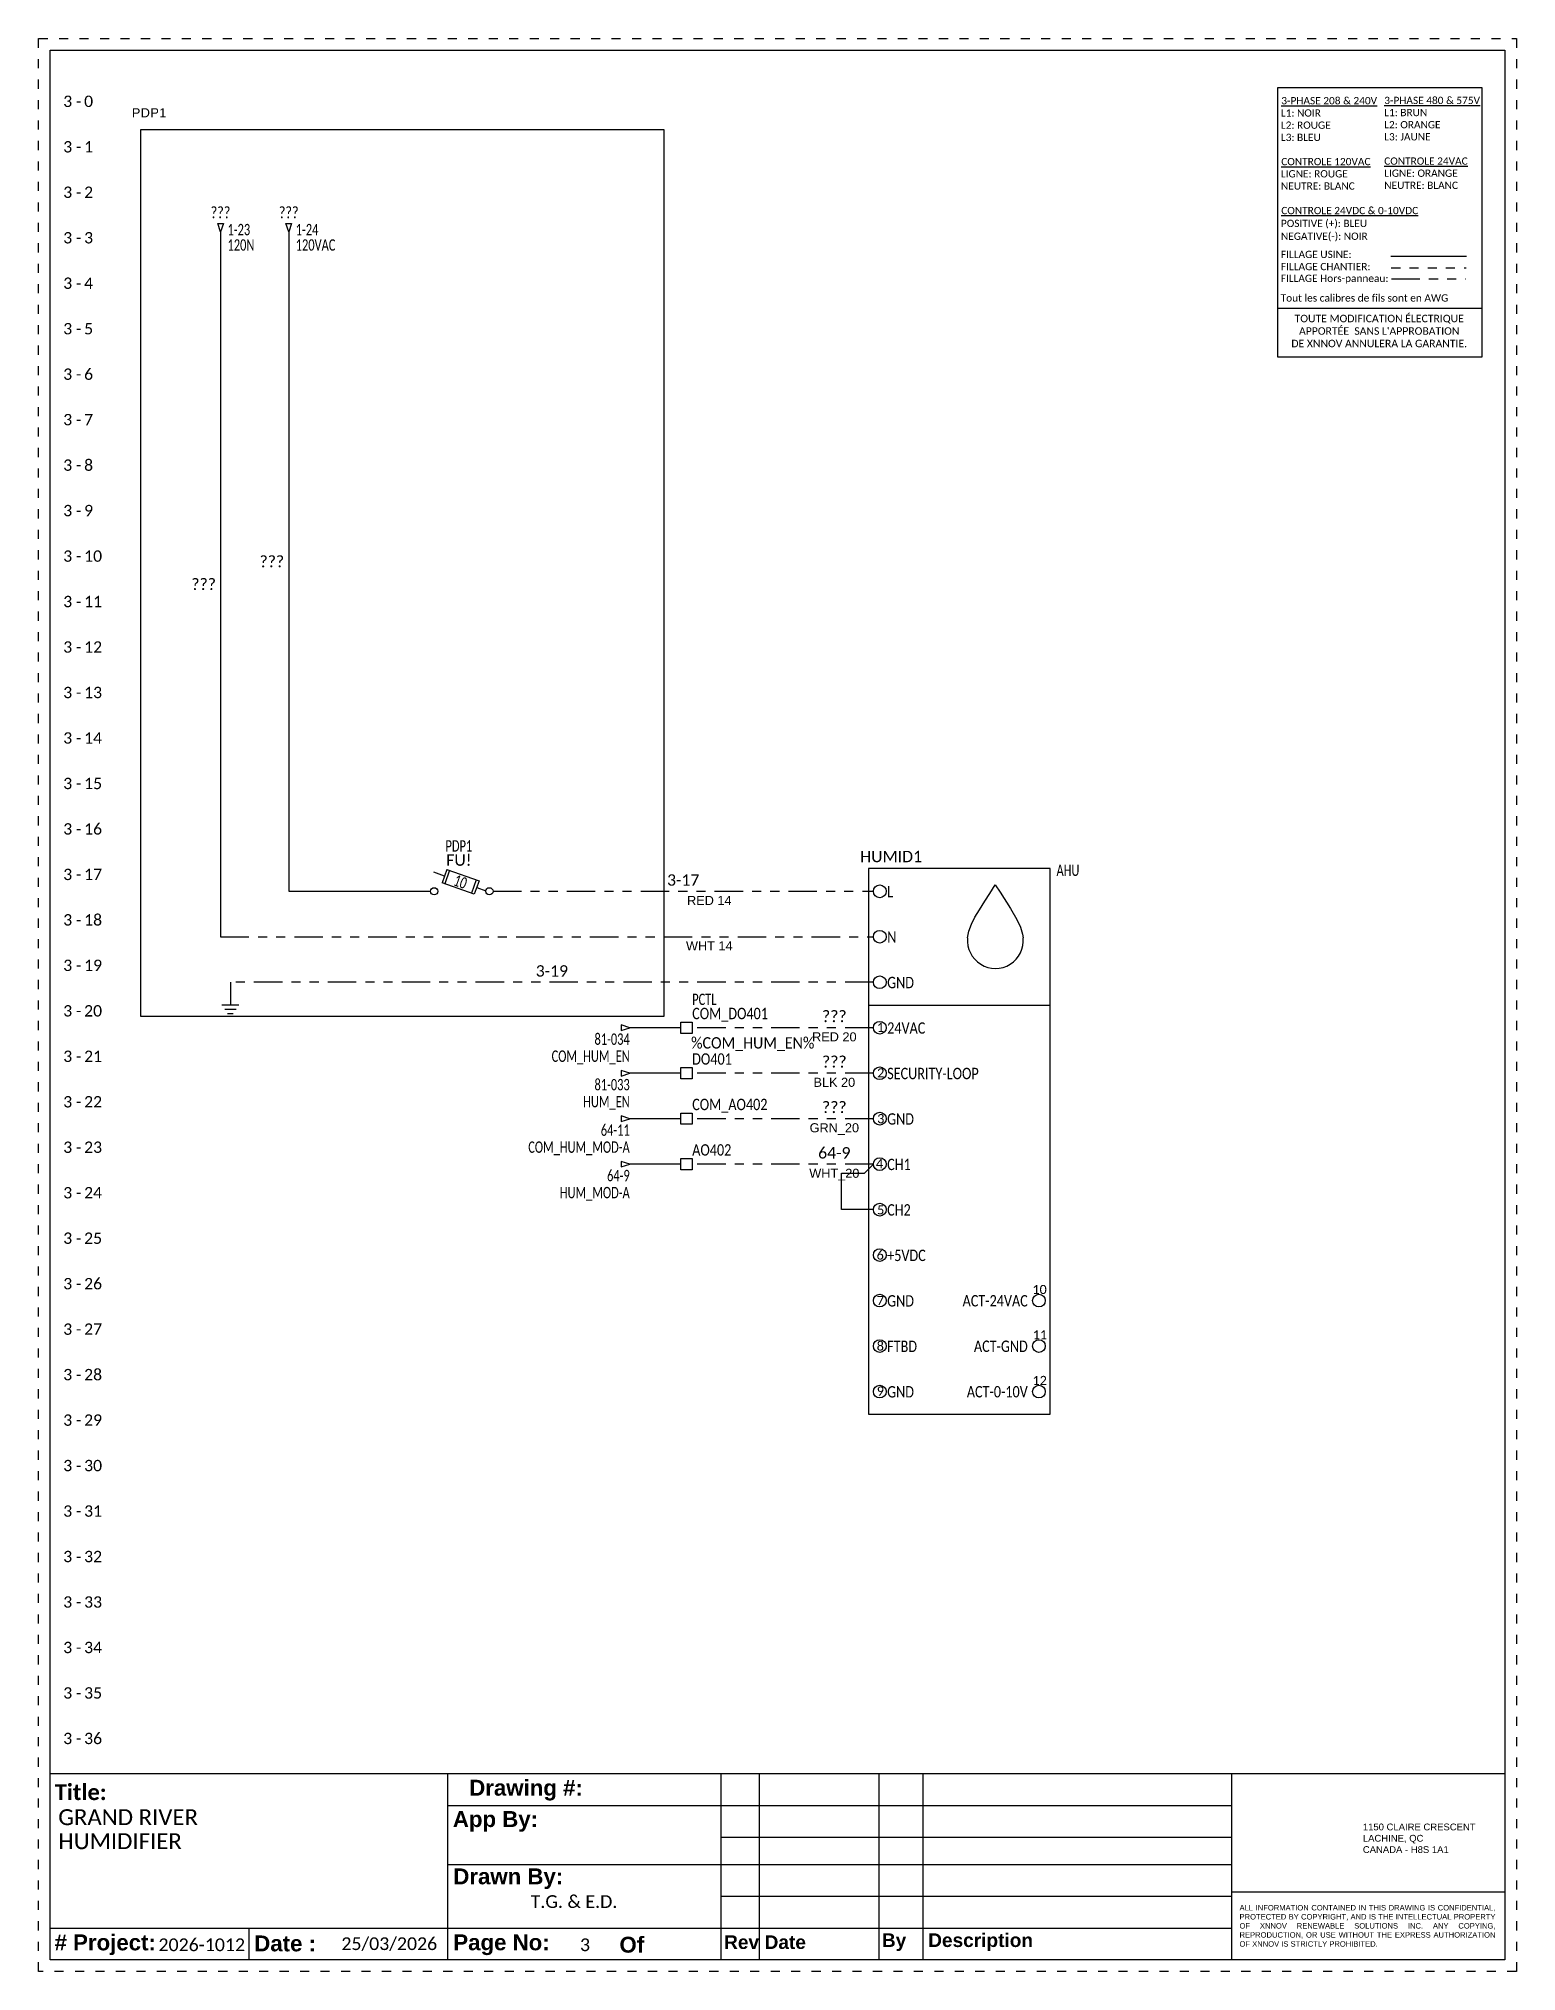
# Model space of a CAD drawing. Header units: inches. Extents: x -0.1 to 16.1, y -0.1 to 21.1.
import ezdxf
from ezdxf.enums import TextEntityAlignment as Align

# ---------------------------------------------------------------- set-up
doc = ezdxf.new("R2010")
doc.units = ezdxf.units.IN
doc.header["$MEASUREMENT"] = 0
for name, pattern in [('Caddy_Solid', [0]), ('DASHED2', [0.375, 0.25, -0.125]), ('DOT2', [0.125, 0, -0.125]), ('PHANTOM2', [1.25, 0.625, -0.125, 0.125, -0.125, 0.125, -0.125])]:
    doc.linetypes.add(name, pattern=pattern)
for name, color, linetype in [('BLK_18', 251, 'Continuous'), ('BLK_20', 250, 'Continuous'), ('BLU_18', 5, 'Continuous'), ('DESC', 7, 'Continuous'), ('GRN_14', 76, 'Continuous'), ('GRN_20', 3, 'Continuous'), ('JUMPER', 190, 'Continuous'), ('LOC', 8, 'Continuous'), ('MISC', 7, 'Continuous'), ('RED_14', 1, 'Continuous'), ('RED_18', 1, 'Continuous'), ('RED_20', 1, 'Continuous'), ('SYMS', 7, 'Continuous'), ('TAGFIXED', 7, 'Continuous'), ('TAGS', 150, 'Continuous'), ('TERMS', 123, 'Continuous'), ('WHT_14', 7, 'Continuous'), ('WHT_20', 7, 'Continuous'), ('WIRENO', 72, 'Continuous'), ('WIREREF_DEST', 52, 'Continuous'), ('XREF', 7, 'Continuous')]:
    doc.layers.add(name, color=color, linetype=linetype)
doc.layers.add('TITLEBLOCK_FRAME', color=7, linetype='DOT2', plot=False)
doc.styles.get("Standard").update_dxf_attribs({"font": 'arial.ttf'})
doc.styles.add('WD', font='calibri.ttf')

# ---------------------------------------------------------------- blocks, each defined once
blk = doc.blocks.new('*U9')
at = {"color": 7, "linetype": 'Caddy_Solid', "lineweight": 25}
blk.add_line((-1.255, 1.152), (-0.425, 1.152), dxfattribs=at)
at = {"color": 7, "linetype": 'DASHED2', "lineweight": 25, "ltscale": 0.25}
blk.add_line((-1.25, 1.021), (-0.426, 1.021), dxfattribs=at)
at = {"linetype": 'PHANTOM2', "ltscale": 0.5}
blk.add_line((-1.249, 0.9), (-0.434, 0.9), dxfattribs=at)
blk.add_line((-2.5, 0.579), (-0.25, 0.579))
blk.add_lwpolyline([(-0.25, 3), (-2.5, 3), (-2.5, 0.043), (-0.25, 0.043)], close=True)
at = {"style": 'WD'}
for s, p in [('%%U3-PHASE 208 & 240V', (-2.46, 2.82)), ('L1: NOIR', (-2.464, 2.685)), ('L2: ROUGE', (-2.464, 2.551)), ('L3: BLEU', (-2.464, 2.417)), ('%%UCONTROLE 120VAC', (-2.46, 2.15)), ('LIGNE: ROUGE', (-2.464, 2.016)), ('NEUTRE: BLANC', (-2.464, 1.882)), ('%%UCONTROLE 24VDC & 0-10VDC', (-2.46, 1.612)), ('POSITIVE (+): BLEU', (-2.464, 1.471)), ('NEGATIVE(-): NOIR', (-2.464, 1.33)), ('FILLAGE USINE:', (-2.464, 1.13)), ('FILLAGE CHANTIER:', (-2.464, 0.996)), ('FILLAGE Hors-panneau:', (-2.466, 0.867)), ('Tout les calibres de fils sont en AWG', (-2.467, 0.651))]:
    blk.add_text(s, height=0.08, dxfattribs=at).set_placement(p)
for s, heights, insert, char_height, attachment_point in [('{\\L3-PHASE 480 & 575V}\\PL1: BRUN\\PL2: ORANGE\\PL3: JAUNE\\P\\P{\\LCONTROLE 24VAC}\\PLIGNE: ORANGE\\PNEUTRE: BLANC', [-1.022], (-1.328, 2.903), 0.08, 1), ("TOUTE MODIFICATION ÉLECTRIQUE \\PAPPORTÉE  SANS L'APPROBATION \\PDE XNNOV ANNULERA LA GARANTIE.", [-0.409], (-1.383, 0.327), 0.08242, 5)]:
    blk.add_mtext_dynamic_manual_height_columns(s, width=4.81392, gutter_width=1.374, heights=heights, dxfattribs=dict(at, insert=insert, char_height=char_height, attachment_point=attachment_point))
blk = doc.blocks.new('WD_MLRH7')
at = {"style": 'WD'}
blk.add_attdef('WDCOPY_DASH', text='', height=0.125, dxfattribs=at).set_placement((-0.684, 0), align=Align.MIDDLE)
blk.add_attdef('SHEET', text='', height=0.125, dxfattribs=at).set_placement((-0.756, 0), align=Align.MIDDLE_RIGHT)
blk.add_attdef('RUNGFIRST', text='', height=0.125, dxfattribs=at).set_placement((-0.625, 0), align=Align.MIDDLE_LEFT)
at = {"style": 'WD', "flags": 1}
for tag, p in [('RUNGHORV', (-0.25, -0.127)), ('RUNGDIST', (-0.25, -0.2)), ('RUNGCNT', (-0.25, -0.237)), ('RUNGINC', (-0.25, -0.163)), ('WIRE-START', (-0.25, -0.356)), ('WIREMODE', (-0.25, -0.281)), ('WIRE-GSUF', (-0.25, -0.396)), ('PH3SPACE', (-0.25, -0.437)), ('WIREFMT', (-0.25, -0.321))]:
    blk.add_attdef(tag, text='', height=0.025, dxfattribs=at).set_placement(p, align=Align.RIGHT)
blk = doc.blocks.new('*U15')
blk.add_circle((0, 0), 0.07)
blk = doc.blocks.new('*U16')
at = {"color": 0, "linetype": 'ByBlock', "lineweight": -2, "transparency": 16777216}
for p in [(0, 1), (0, 0.5), (0, 0)]:
    blk.add_blockref('*U15', p, dxfattribs=at)
blk = doc.blocks.new('*U11')
blk.add_circle((0, 0), 0.07)
blk = doc.blocks.new('*U12')
at = {"color": 0, "linetype": 'ByBlock', "lineweight": -2, "transparency": 16777216}
for p in [(0, 4), (0, 3.5), (0, 3), (0, 2.5), (0, 2), (0, 1.5), (0, 1), (0, 0.5), (0, 0)]:
    blk.add_blockref('*U11', p, dxfattribs=at)
blk = doc.blocks.new('*U13')
blk.add_circle((0, 0), 0.07)
blk = doc.blocks.new('*U14')
at = {"color": 0, "linetype": 'ByBlock', "lineweight": -2, "transparency": 16777216}
for p in [(0, 1), (0, 0.5), (0, 0)]:
    blk.add_blockref('*U13', p, dxfattribs=at)
blk = doc.blocks.new('HDV1_HUMIDIFIER')
h = blk.add_hatch()
h.set_pattern_fill('ANGLE', color=150)
h.set_pattern_definition([(0, (-2.426, -1.1515), (0, 6.985), [5.08, -1.905]), (90, (-2.426, -1.1515), (-6.985, 4e-16), [5.08, -1.905])])
edge = h.paths.add_edge_path()
edge.add_line((1.091, 5.238), (1.104, 5.311))
edge.add_line((1.104, 5.311), (1.132, 5.387))
edge.add_line((1.132, 5.387), (1.171, 5.464))
edge.add_line((1.171, 5.464), (1.22, 5.548))
edge.add_line((1.22, 5.548), (1.279, 5.642))
edge.add_line((1.279, 5.642), (1.334, 5.727))
edge.add_line((1.334, 5.727), (1.395, 5.82))
edge.add_line((1.395, 5.82), (1.449, 5.739))
edge.add_line((1.449, 5.739), (1.563, 5.56))
edge.add_line((1.563, 5.56), (1.633, 5.439))
edge.add_line((1.633, 5.439), (1.672, 5.356))
edge.add_line((1.672, 5.356), (1.694, 5.279))
edge.add_line((1.694, 5.279), (1.701, 5.239))
edge.add_arc((1.396, 5.209), 0.307, -185.3788, 5.6333, ccw=False)
blk.add_line((0, 4.5), (2, 4.5))
blk.add_lwpolyline([(0, 0), (2, 0), (2, 6), (0, 6)], close=True)
at = {"color": 150}
blk.add_lwpolyline([(1.091, 5.238), (1.104, 5.311), (1.132, 5.387), (1.171, 5.464), (1.22, 5.548), (1.279, 5.642), (1.334, 5.727), (1.395, 5.82), (1.449, 5.739), (1.563, 5.56), (1.633, 5.439), (1.672, 5.356), (1.694, 5.279), (1.701, 5.239)], dxfattribs=at)
blk.add_arc((1.396, 5.209), 0.307, 174.6212, 5.6333, dxfattribs=at)
for name, p in [('*U16', (0.125, 4.75)), ('*U12', (0.125, 0.25)), ('*U14', (1.875, 0.25))]:
    blk.add_blockref(name, p)
at = {"char_height": 0.1, "attachment_point": 1, "style": 'WD'}
for s, heights, insert in [('1', [-0.1], (0.093, 4.304)), ('2', [-0.101], (0.096, 3.804)), ('3', [-0.102], (0.096, 3.3)), ('4', [-0.1], (0.082, 2.805)), ('5', [-0.101], (0.095, 2.298)), ('6', [-0.102], (0.09, 1.801)), ('7', [-0.1], (0.092, 1.301)), ('10', [-0.102], (1.803, 1.422)), ('11', [-0.1], (1.807, 0.924)), ('8', [-0.102], (0.091, 0.801)), ('9', [-0.102], (0.092, 0.305)), ('12', [-0.101], (1.804, 0.422))]:
    blk.add_mtext_dynamic_manual_height_columns(s, width=0.2, gutter_width=12.5, heights=heights, dxfattribs=dict(at, insert=insert))
at = {"style": 'WD', "width": 0.7}
for tag, height, p in [('DESC1', 0.125, (1.101, 6.345)), ('DESC2', 0.125, (1.101, 6.189)), ('DESC3', 0.125, (1.101, 6.041)), ('LOC', 0.125, (2.194, 5.919)), ('XREF', 0.125, (2.194, 5.756)), ('INST', 0.01, (2.081, 5.62))]:
    blk.add_attdef(tag, text='', height=height, dxfattribs=at).set_placement(p, align=Align.CENTER)
at = {"style": 'WD'}
blk.add_attdef('TAG1', text='', height=0.125, dxfattribs=at).set_placement((0.183, 6.011), align=Align.CENTER)
for tag, p, height, flags in [('X4TERM01', (0.055, 5.75), 0.005, 1), ('FAMILY', (2.064, 5.57), 0.01, 9), ('X4TERM02', (0.055, 5.25), 0.005, 1), ('X4TERM03', (0.055, 4.75), 0.005, 1), ('X4TERM04', (0.055, 4.25), 0.005, 1), ('X4TERM05', (0.055, 3.75), 0.005, 1), ('X4TERM06', (0.055, 3.25), 0.005, 1), ('X4TERM07', (0.055, 2.75), 0.005, 1), ('X4TERM08', (0.055, 2.25), 0.005, 1), ('X4TERM09', (0.055, 1.75), 0.005, 1), ('X4TERM10', (0.055, 1.25), 0.005, 1), ('X1TERM13', (1.911, 1.25), 0.005, 1), ('X4TERM11', (0.055, 0.75), 0.005, 1), ('X1TERM14', (1.911, 0.75), 0.005, 1), ('X4TERM12', (0.055, 0.25), 0.005, 1), ('X1TERM15', (1.911, 0.25), 0.005, 1)]:
    blk.add_attdef(tag, p, '', height=height, dxfattribs=dict(at, flags=flags))
at = {"style": 'WD', "width": 0.8}
for tag, p in [('L', (0.206, 5.747)), ('N', (0.206, 5.247)), ('GND', (0.206, 4.747)), ('24VAC', (0.206, 4.247)), ('SECURITY-LOOP', (0.206, 3.747)), ('GND', (0.206, 3.247)), ('CH1', (0.206, 2.747)), ('CH2', (0.206, 2.247)), ('+5VDC', (0.206, 1.747)), ('GND', (0.206, 1.247)), ('FTBD', (0.206, 0.747)), ('GND', (0.206, 0.247))]:
    blk.add_attdef(tag, text='', height=0.125, dxfattribs=at).set_placement(p, align=Align.MIDDLE_LEFT)
at = {"style": 'WD', "flags": 9}
for tag, p in [('ASSYCODE', (0.413, 5.895)), ('MFG', (0.411, 5.912)), ('CAT', (0.413, 5.931))]:
    blk.add_attdef(tag, text='', height=0.01, dxfattribs=at).set_placement(p, align=Align.CENTER)
at = {"style": 'WD', "width": 0.8}
for tag, p in [('ACT-24VAC', (1.752, 1.248)), ('ACT-GND', (1.752, 0.748)), ('ACT-0-10V', (1.752, 0.248))]:
    blk.add_attdef(tag, text='', height=0.125, dxfattribs=at).set_placement(p, align=Align.MIDDLE_RIGHT)
blk = doc.blocks.new('HDS11FL')
for p, q in [((-0.163, 0.241), (-0.216, 0.094)), ((-0.134, 0.231), (-0.187, 0.084)), ((-0.163, 0.241), (0.19, 0.116)), ((-0.19, 0.168), (-0.307, 0.21)), ((0.137, -0.032), (-0.216, 0.094)), ((0.16, 0.126), (0.108, -0.021)), ((0.19, 0.116), (0.137, -0.032)), ((0.164, 0.042), (0.264, 0.006))]:
    blk.add_line(p, q)
at = {"linetype": 'Continuous'}
for centre in [(-0.304, 0), (0.304, 0)]:
    blk.add_circle(centre, 0.04, dxfattribs=at)
at = {"style": 'WD', "width": 0.7}
for tag, p in [('INST', (-0.031, 0.607)), ('LOC', (-0.031, 0.438))]:
    blk.add_attdef(tag, text='', height=0.125, dxfattribs=at).set_placement(p, align=Align.CENTER)
blk.add_attdef('RATING1', text='', height=0.125, rotation=340.3798, dxfattribs=at).set_placement((-0.013, 0.105), align=Align.MIDDLE_CENTER)
at = {"style": 'WD'}
blk.add_attdef('TAG1', text='', height=0.125, dxfattribs=at).set_placement((-0.031, 0.281), align=Align.CENTER)
for tag, p in [('X2LINK', (0, 0.406)), ('X8LINK', (0, -0.109))]:
    blk.add_attdef(tag, p, '', height=0.01, dxfattribs=at)
at = {"linetype": 'Continuous', "style": 'WD', "flags": 9}
for tag, p in [('ASSYCODE', (0.126, 0.206)), ('MFG', (0.126, 0.228)), ('CAT', (0.126, 0.247))]:
    blk.add_attdef(tag, text='', height=0.01, dxfattribs=at).set_placement(p, align=Align.CENTER)
at = {"style": 'WD'}
for tag, p, height, flags in [('FAMILY', (0.098, 0.264), 0.01, 9), ('X4TERM01', (-0.344, 0), 0.0125, 1), ('CONTACT', (0.098, 0.187), 0.01, 9), ('X1TERM02', (0.344, 0), 0.0125, 1)]:
    blk.add_attdef(tag, p, '', height=height, dxfattribs=dict(at, flags=flags))
at = {"linetype": 'Continuous', "style": 'WD', "flags": 8}
blk.add_attdef('TERM01', text='', height=0.125, dxfattribs=at).set_placement((-0.406, -0.031), align=Align.TOP_RIGHT)
blk.add_attdef('TERM02', text='', height=0.125, dxfattribs=at).set_placement((0.406, -0.031), align=Align.TOP_LEFT)
blk = doc.blocks.new('VGND2')
for p, q in [((0.09375, 0), (-0.09375, 0)), ((-0.0625, -0.046875), (0.0625, -0.046875)), ((-0.03125, -0.09375), (0.03125, -0.09375))]:
    blk.add_line(p, q)
at = {"style": 'WD', "flags": 1}
blk.add_attdef('X2TERM01', (0, 0), '', height=0.01, dxfattribs=at)
blk = doc.blocks.new('HA1D2')
blk.add_lwpolyline([(0, 0.094), (0.031, 0.094), (0, 0), (-0.031, 0.094), (0, 0.094)])
at = {"style": 'WD', "width": 0.8, "flags": 8}
blk.add_attdef('WIRENO', text='', height=0.125, dxfattribs=at).set_placement((0, 0.15), align=Align.CENTER)
at = {"style": 'WD', "flags": 1}
for tag, p in [('X8TERM01', (0, 0)), ('SIGCODE', (0.026, 0.066))]:
    blk.add_attdef(tag, p, '', height=0.01, dxfattribs=at)
at = {"style": 'WD', "width": 0.7}
for tag, p in [('XREF', (0.077, -0.037)), ('DESC1', (0.077, -0.206))]:
    blk.add_attdef(tag, p, '', height=0.125, dxfattribs=at)
blk = doc.blocks.new('WD_WNV')
at = {"linetype": 'Continuous', "style": 'WD'}
blk.add_attdef('WIRENO', text='', height=0.125, dxfattribs=at).set_placement((-0.05, 0), align=Align.MIDDLE_RIGHT)
at = {"style": 'WD', "flags": 1}
for tag, p in [('W01USER', (-0.062, 0.094)), ('W02USER', (-0.062, 0.086)), ('W03USER', (-0.062, 0.078)), ('W04USER', (-0.062, 0.07)), ('W05USER', (-0.062, 0.062)), ('W06USER', (-0.062, 0.055)), ('W07USER', (-0.062, 0.047)), ('W08USER', (-0.062, 0.039)), ('W09USER', (-0.062, 0.031)), ('W10USER', (-0.062, 0.023))]:
    blk.add_attdef(tag, text='', height=0.005, dxfattribs=at).set_placement(p, align=Align.CENTER)
blk = doc.blocks.new('HA1D3')
blk.add_lwpolyline([(-0.094, 0), (-0.094, -0.031), (0, 0), (-0.094, 0.031), (-0.094, 0)])
at = {"style": 'WD', "width": 0.8, "flags": 8}
blk.add_attdef('WIRENO', text='', height=0.125, dxfattribs=at).set_placement((0, 0.094), align=Align.RIGHT)
at = {"style": 'WD', "flags": 1}
blk.add_attdef('SIGCODE', text='', height=0.01, dxfattribs=at).set_placement((-0.02, 0.047), align=Align.RIGHT)
blk.add_attdef('X1TERM01', (0, 0), '', height=0.01, dxfattribs=at)
at = {"style": 'WD', "width": 0.7}
for tag, p in [('XREF', (0, -0.188)), ('DESC1', (0, -0.375))]:
    blk.add_attdef(tag, text='', height=0.125, dxfattribs=at).set_placement(p, align=Align.RIGHT)
blk = doc.blocks.new('WD_WNH')
at = {"linetype": 'Continuous', "style": 'WD'}
blk.add_attdef('WIRENO', text='', height=0.125, dxfattribs=at).set_placement((0, 0.062), align=Align.CENTER)
at = {"style": 'WD', "flags": 1}
for tag, p in [('W01USER', (0, 0.078)), ('W02USER', (0, 0.07)), ('W03USER', (0, 0.062)), ('W04USER', (0, 0.055)), ('W05USER', (0, 0.047)), ('W06USER', (0, 0.039)), ('W07USER', (0, 0.031)), ('W08USER', (0, 0.023)), ('W09USER', (0, 0.016)), ('W10USER', (0, 0.008))]:
    blk.add_attdef(tag, text='', height=0.005, dxfattribs=at).set_placement(p, align=Align.CENTER)
blk = doc.blocks.new('HT0001')
for p, q in [((-0.062, 0.062), (0.062, 0.062)), ((-0.062, -0.062), (-0.062, 0.062)), ((0.062, 0.062), (0.062, -0.062)), ((0.062, -0.062), (-0.062, -0.062))]:
    blk.add_line(p, q)
at = {"style": 'WD'}
for tag, p, width in [('INST', (0.062, 0.42), 0.7), ('LOC', (0.062, 0.25), 0.7), ('DESC1', (0.05, -0.385), 0.8)]:
    blk.add_attdef(tag, p, '', height=0.125, dxfattribs=dict(at, width=width))
at = {"linetype": 'Continuous', "style": 'WD'}
for tag, p, height, width, flags in [('TERM01', (0.062, 0.094), 0.125, 0.8, 8), ('TAGSTRIP', (0.05, -0.229), 0.125, 0.9, 8), ('DESC2', (0.05, -0.541), 0.125, 0.8, 8), ('CAT', (0.213, -0.406), 0.109, 0.8, 1), ('DESC3', (0.05, -0.698), 0.125, 0.8, 8)]:
    blk.add_attdef(tag, p, '', height=height, dxfattribs=dict(at, width=width, flags=flags))
at = {"style": 'WD', "flags": 1}
for tag, p, height in [('X4TERM01', (-0.062, 0), 0.0125), ('X4TERMDESC01', (-0.055, -0.023), 0.025), ('X2TERMDESC01', (-0.006, 0.029), 0.025), ('X2TERM01', (0, 0.062), 0.0125), ('STRIPSEQ', (0, 0), 0.00125), ('X2PIN01', (0.033, 0.084), 0.0125), ('X1TERMDESC01', (0.039, 0.007), 0.025), ('X1TERM01', (0.062, 0), 0.0125), ('X1PIN01', (0.087, 0.016), 0.0125), ('X4PIN01', (-0.114, -0.038), 0.0125), ('LINKTERM', (0, -0.002), 0.00125), ('X8TERMDESC01', (0, -0.054), 0.025), ('X8TERM01', (0, -0.062), 0.0125), ('X8PIN01', (0.026, -0.096), 0.0125)]:
    blk.add_attdef(tag, p, '', height=height, dxfattribs=at)
at = {"linetype": 'Continuous', "style": 'WD', "width": 0.8, "flags": 1}
blk.add_attdef('MFG', text='', height=0.109, dxfattribs=at).set_placement((0.088, -0.406), align=Align.RIGHT)
at = {"style": 'WD', "width": 0.7, "flags": 1}
blk.add_attdef('ASSYCODE', (0.062, -0.281), '', height=0.01, dxfattribs=at)
blk = doc.blocks.new('*U20')
at = {"color": 5}
for p, q in [((0, 21), (16, 21)), ((0, 0), (0, 21)), ((16, 21), (16, 0)), ((0, 2.05), (16, 2.05)), ((4.372, 2.05), (4.372, 0)), ((7.376, 2.05), (7.376, 0)), ((7.8, 2.05), (7.8, 0)), ((9.113, 2.05), (9.113, 0)), ((9.599, 2.05), (9.599, 0)), ((9.599, 2.05), (9.599, 0)), ((12.992, 2.05), (12.992, 0)), ((4.372, 1.7), (12.992, 1.7)), ((7.376, 1.35), (12.992, 1.35)), ((4.372, 1.05), (12.992, 1.05)), ((7.376, 0.7), (12.992, 0.7)), ((12.992, 0.75), (16, 0.75)), ((0, 0.35), (12.992, 0.35)), ((2.186, 0.35), (2.186, 0)), ((16, 0), (0, 0))]:
    blk.add_line(p, q, dxfattribs=at)
at = {"layer": 'TITLEBLOCK_FRAME'}
blk.add_lwpolyline([(-0.125, 21.125), (16.125, 21.125), (16.125, -0.125), (-0.125, -0.125)], close=True, dxfattribs=at)
blk.add_lwpolyline([(-0.125, 21.125), (16.125, 21.125), (16.125, -0.125), (-0.125, -0.125)], close=True, dxfattribs=at)
at = {"color": 7, "char_height": 0.175, "style": 'WD'}
for s, width, gutter_width, heights, insert, attachment_point in [('{\\fCalibri|b1|i0|c0|p34;Title:}', 4.49877, 1.75, [-0.19], (0.052, 1.933), 1), ('\\pxi-3,l4,t4;{\\fArial|b1|i0|c0|p34;Drawing #:}', 2.99404, 4.083, [-0.229], (4.435, 1.867), 4), ('{\\fArial|b1|i0|c0|p34;App By:}', 4.49661, 1.749, [-0.226], (4.43, 1.523), 4), ('{\\fArial|b1|i0|c0|p34;Drawn By:}', 2.16756, 1.749, [0.131], (4.435, 0.893), 4), ('{\\fArial|b1|i0|c0|p34;# Project:}', 1.25184, 1.749, [-0.229], (0.05, 0.167), 4), ('{\\fArial|b1|i0|c0|p34;Date :}', 2.18747, 1.749, [-0.178], (2.246, 0.181), 4), ('{\\fArial|b1|i0|c0|p34;Page No:}', 4.49661, 1.749, [-0.226], (4.435, 0.167), 4), ('{\\fArial|b1|i0|c0|p34;Of}', 4.49661, 1.749, [-0.181], (6.262, 0.167), 4)]:
    blk.add_mtext_dynamic_manual_height_columns(s, width=width, gutter_width=gutter_width, heights=heights, dxfattribs=dict(at, insert=insert, attachment_point=attachment_point))
for s, width, gutter_width, heights, insert, char_height, attachment_point in [('1150 CLAIRE CRESCENT\\PLACHINE, QC \\PCANADA - H8S 1A1', 1.56147, 0.995, [-0.329], (14.437, 1.5), 0.07464, 1), ('\\pxqj;ALL INFORMATION CONTAINED IN THIS DRAWING IS CONFIDENTIAL, PROTECTED BY COPYRIGHT, AND IS THE INTELLECTUAL PROPERTY OF XNNOV RENEWABLE SOLUTIONS INC. ANY COPYING, REPRODUCTION, OR USE WITHOUT THE EXPRESS AUTHORIZATION OF XNNOV IS STRICTLY PROHIBITED.', 2.80577, 0.597, [-0.464], (13.081, 0.375), 0.059714, 4)]:
    blk.add_mtext_dynamic_manual_height_columns(s, width=width, gutter_width=gutter_width, heights=heights, dxfattribs=dict(insert=insert, char_height=char_height, attachment_point=attachment_point))
at = {"color": 7, "char_height": 0.15, "attachment_point": 4}
for s, width, heights, insert in [('{\\fArial|b1|i0|c0|p34;Rev}', 0.34979, [-0.152], (7.413, 0.195)), ('{\\fArial|b1|i0|c0|p34; Date}', 0.58778, [-0.152], (7.8, 0.195)), ('{\\fArial|b1|i0|c0|p34;By}', 0.36928, [-0.194], (9.148, 0.195)), ('{\\fArial|b1|i0|c0|p34; Description}', 1.60793, [-0.191], (9.599, 0.195))]:
    blk.add_mtext_dynamic_manual_height_columns(s, width=width, gutter_width=1.749, heights=heights, dxfattribs=dict(at, insert=insert))
at = {"color": 7, "style": 'WD', "flags": 4}
for tag, p in [('N5', (7.597, 1.925)), ('N4', (7.597, 1.575)), ('N3', (7.597, 1.225)), ('N2', (7.597, 0.925)), ('N1', (7.597, 0.575)), ('PAGENO', (5.883, 0.167)), ('SHEETMAX', (6.824, 0.157))]:
    blk.add_attdef(tag, text='', height=0.14, dxfattribs=at).set_placement(p, align=Align.MIDDLE_CENTER)
for tag, height, p in [('DATE5', 0.14, (7.854, 1.925)), ('PAR5', 0.14, (9.104, 1.925)), ('DESCRIPTION5', 0.14, (9.661, 1.925)), ('TITLE1', 0.175, (0.091, 1.57)), ('DATE4', 0.14, (7.854, 1.575)), ('PAR4', 0.14, (9.104, 1.575)), ('DESCRIPTION4', 0.14, (9.661, 1.575)), ('TITLE2', 0.175, (0.091, 1.306)), ('AP.PAR', 0.14, (5.526, 1.365)), ('DATE3', 0.14, (7.854, 1.225)), ('PAR3', 0.14, (9.104, 1.225)), ('DESCRIPTION3', 0.14, (9.661, 1.225)), ('TITLE3', 0.175, (0.091, 1.041)), ('DATE2', 0.14, (7.854, 0.925)), ('PAR2', 0.14, (9.104, 0.925)), ('DESCRIPTION2', 0.14, (9.661, 0.925)), ('DESS.PAR', 0.14, (5.286, 0.642)), ('DATE1', 0.14, (7.854, 0.575)), ('PAR1', 0.14, (9.109, 0.575)), ('DESCRIPTION1', 0.14, (9.645, 0.575)), ('PRJCT', 0.14, (1.193, 0.167)), ('DATE', 0.14, (3.204, 0.179))]:
    blk.add_attdef(tag, text='', height=height, dxfattribs=at).set_placement(p, align=Align.MIDDLE_LEFT)

msp = doc.modelspace()

# ---------------------------------------------------------------- linework, layer by layer
at = {"ltscale": 0.5}
msp.add_lwpolyline([(1, 20.125), (6.75, 20.125), (6.75, 10.375), (1, 10.375)], close=True, dxfattribs=at)
at = {"layer": 'BLK_18', "ltscale": 0.5}
msp.add_line((6.938, 9.25), (6.375, 9.25), dxfattribs=at)
at = {"layer": 'BLK_20', "linetype": 'PHANTOM2', "ltscale": 0.5}
msp.add_line((9.055, 9.75), (7.062, 9.75), dxfattribs=at)
at = {"layer": 'BLU_18', "ltscale": 0.5}
msp.add_line((6.938, 10.25), (6.375, 10.25), dxfattribs=at)
at = {"layer": 'GRN_14', "linetype": 'PHANTOM2', "ltscale": 0.5}
msp.add_line((9.055, 10.75), (1.984, 10.75), dxfattribs=at)
at = {"layer": 'GRN_14', "ltscale": 0.5}
msp.add_line((1.984, 10.75), (1.984, 10.5), dxfattribs=at)
at = {"layer": 'GRN_20', "linetype": 'PHANTOM2', "ltscale": 0.5}
msp.add_line((9.055, 9.25), (7.062, 9.25), dxfattribs=at)
at = {"layer": 'JUMPER', "ltscale": 0.5}
for p, q in [((9.055, 8.75), (8.955, 8.65)), ((8.705, 8.25), (8.705, 8.65)), ((8.705, 8.65), (8.955, 8.65)), ((9.055, 8.25), (8.705, 8.25))]:
    msp.add_line(p, q, dxfattribs=at)
at = {"layer": 'RED_14', "ltscale": 0.5}
for p, q in [((2.625, 19), (2.625, 11.75)), ((2.625, 11.75), (4.184, 11.75))]:
    msp.add_line(p, q, dxfattribs=at)
at = {"layer": 'RED_14', "linetype": 'PHANTOM2', "ltscale": 0.5}
msp.add_line((4.871, 11.75), (9.055, 11.75), dxfattribs=at)
at = {"layer": 'RED_18', "ltscale": 0.5}
for p, q in [((6.938, 9.75), (6.375, 9.75)), ((6.938, 8.75), (6.375, 8.75))]:
    msp.add_line(p, q, dxfattribs=at)
at = {"layer": 'RED_20', "linetype": 'PHANTOM2', "ltscale": 0.5}
msp.add_line((9.055, 10.25), (7.062, 10.25), dxfattribs=at)
at = {"layer": 'WHT_14', "ltscale": 0.5}
msp.add_line((1.875, 19), (1.875, 11.25), dxfattribs=at)
at = {"layer": 'WHT_14', "linetype": 'PHANTOM2', "ltscale": 0.5}
msp.add_line((1.875, 11.25), (9.055, 11.25), dxfattribs=at)
at = {"layer": 'WHT_20', "linetype": 'PHANTOM2', "ltscale": 0.5}
msp.add_line((9.055, 8.75), (7.062, 8.75), dxfattribs=at)

# ---------------------------------------------------------------- block references
at = {"ltscale": 0.5}
ref = msp.add_blockref('*U20', (0, 0), dxfattribs=at)
ref.add_attrib('PRJCT', '2026-1012', dxfattribs={"color": 7, "height": 0.14, "style": 'WD'}).set_placement((1.193, 0.167), align=Align.MIDDLE_LEFT)
ref.add_attrib('PAGENO', '3', dxfattribs={"color": 7, "height": 0.14, "style": 'WD'}).set_placement((5.883, 0.167), align=Align.MIDDLE_CENTER)
ref.add_attrib('DATE', '25/03/2026', dxfattribs={"color": 7, "height": 0.14, "style": 'WD'}).set_placement((3.204, 0.179), align=Align.MIDDLE_LEFT)
ref.add_attrib('DESS.PAR', 'T.G. & E.D.', dxfattribs={"color": 7, "height": 0.14, "style": 'WD'}).set_placement((5.286, 0.642), align=Align.MIDDLE_LEFT)
ref.add_attrib('TITLE1', 'GRAND RIVER', dxfattribs={"color": 7, "height": 0.175, "style": 'WD'}).set_placement((0.091, 1.57), align=Align.MIDDLE_LEFT)
ref.add_attrib('TITLE2', 'HUMIDIFIER', dxfattribs={"color": 7, "height": 0.175, "style": 'WD'}).set_placement((0.091, 1.306), align=Align.MIDDLE_LEFT)
msp.add_blockref('*U9', (16, 17.583))
at = {"layer": 'SYMS', "ltscale": 0.5}
msp.add_blockref('WD_MLRH7', (1, 20.436), dxfattribs=at).add_auto_attribs({'RUNGFIRST': '0', 'SHEET': '3', 'WDCOPY_DASH': '-'})
ref = msp.add_blockref('HA1D2', (1.875, 19), dxfattribs=at)
ref.add_attrib('DESC1', '120N', (1.952, 18.794), dxfattribs={"layer": 'DESC', "height": 0.125, "style": 'WD', "width": 0.7})
ref.add_attrib('WIRENO', '???', dxfattribs={"layer": 'WIREREF_DEST', "height": 0.125, "style": 'WD', "width": 0.8, "flags": 8}).set_placement((1.875, 19.15), align=Align.CENTER)
ref.add_attrib('XREF', '1-23', (1.952, 18.963), dxfattribs={"layer": 'XREF', "height": 0.125, "style": 'WD', "width": 0.7})
ref = msp.add_blockref('HA1D2', (2.625, 19), dxfattribs=at)
ref.add_attrib('DESC1', '120VAC', (2.702, 18.794), dxfattribs={"layer": 'DESC', "height": 0.125, "style": 'WD', "width": 0.7})
ref.add_attrib('WIRENO', '???', dxfattribs={"layer": 'WIREREF_DEST', "height": 0.125, "style": 'WD', "width": 0.8, "flags": 8}).set_placement((2.625, 19.15), align=Align.CENTER)
ref.add_attrib('XREF', '1-24', (2.702, 18.963), dxfattribs={"layer": 'XREF', "height": 0.125, "style": 'WD', "width": 0.7})
ref = msp.add_blockref('HDS11FL', (4.528, 11.75), dxfattribs=at)
ref.add_attrib('RATING1', '10', dxfattribs={"layer": 'MISC', "height": 0.125, "rotation": 340.3798, "style": 'WD', "width": 0.7}).set_placement((4.514, 11.855), align=Align.MIDDLE_CENTER)
ref.add_attrib('LOC', 'PDP1', dxfattribs={"layer": 'LOC', "height": 0.125, "style": 'WD', "width": 0.7}).set_placement((4.496, 12.187), align=Align.CENTER)
ref.add_attrib('TAG1F', 'FU!', dxfattribs={"layer": 'TAGFIXED', "height": 0.125, "style": 'WD'}).set_placement((4.496, 12.031), align=Align.CENTER)
ref = msp.add_blockref('HDV1_HUMIDIFIER', (9, 6), dxfattribs=at)
ref.add_attrib('L', 'L', dxfattribs={"layer": 'MISC', "height": 0.125, "style": 'WD', "width": 0.8}).set_placement((9.206, 11.747), align=Align.MIDDLE_LEFT)
ref.add_attrib('N', 'N', dxfattribs={"layer": 'MISC', "height": 0.125, "style": 'WD', "width": 0.8}).set_placement((9.206, 11.247), align=Align.MIDDLE_LEFT)
ref.add_attrib('GND', 'GND', dxfattribs={"layer": 'MISC', "height": 0.125, "style": 'WD', "width": 0.8}).set_placement((9.206, 10.747), align=Align.MIDDLE_LEFT)
ref.add_attrib('24VAC', '24VAC', dxfattribs={"layer": 'MISC', "height": 0.125, "style": 'WD', "width": 0.8}).set_placement((9.206, 10.247), align=Align.MIDDLE_LEFT)
ref.add_attrib('SECURITY-LOOP', 'SECURITY-LOOP', dxfattribs={"layer": 'MISC', "height": 0.125, "style": 'WD', "width": 0.8}).set_placement((9.206, 9.747), align=Align.MIDDLE_LEFT)
ref.add_attrib('GND', 'GND', dxfattribs={"layer": 'MISC', "height": 0.125, "style": 'WD', "width": 0.8}).set_placement((9.206, 9.247), align=Align.MIDDLE_LEFT)
ref.add_attrib('CH1', 'CH1', dxfattribs={"layer": 'MISC', "height": 0.125, "style": 'WD', "width": 0.8}).set_placement((9.206, 8.747), align=Align.MIDDLE_LEFT)
ref.add_attrib('CH2', 'CH2', dxfattribs={"layer": 'MISC', "height": 0.125, "style": 'WD', "width": 0.8}).set_placement((9.206, 8.247), align=Align.MIDDLE_LEFT)
ref.add_attrib('+5VDC', '+5VDC', dxfattribs={"layer": 'MISC', "height": 0.125, "style": 'WD', "width": 0.8}).set_placement((9.206, 7.747), align=Align.MIDDLE_LEFT)
ref.add_attrib('GND', 'GND', dxfattribs={"layer": 'MISC', "height": 0.125, "style": 'WD', "width": 0.8}).set_placement((9.206, 7.247), align=Align.MIDDLE_LEFT)
ref.add_attrib('FTBD', 'FTBD', dxfattribs={"layer": 'MISC', "height": 0.125, "style": 'WD', "width": 0.8}).set_placement((9.206, 6.747), align=Align.MIDDLE_LEFT)
ref.add_attrib('GND', 'GND', dxfattribs={"layer": 'MISC', "height": 0.125, "style": 'WD', "width": 0.8}).set_placement((9.206, 6.247), align=Align.MIDDLE_LEFT)
ref.add_attrib('ACT-24VAC', 'ACT-24VAC', dxfattribs={"layer": 'MISC', "height": 0.125, "style": 'WD', "width": 0.8}).set_placement((10.752, 7.248), align=Align.MIDDLE_RIGHT)
ref.add_attrib('ACT-GND', 'ACT-GND', dxfattribs={"layer": 'MISC', "height": 0.125, "style": 'WD', "width": 0.8}).set_placement((10.752, 6.748), align=Align.MIDDLE_RIGHT)
ref.add_attrib('ACT-0-10V', 'ACT-0-10V', dxfattribs={"layer": 'MISC', "height": 0.125, "style": 'WD', "width": 0.8}).set_placement((10.752, 6.248), align=Align.MIDDLE_RIGHT)
ref.add_attrib('TAG1', 'HUMID1', dxfattribs={"layer": 'TAGS', "height": 0.125, "style": 'WD'}).set_placement((9.249, 12.07), align=Align.CENTER)
ref.add_attrib('LOC', 'AHU', dxfattribs={"layer": 'LOC', "height": 0.125, "style": 'WD', "width": 0.7}).set_placement((11.194, 11.919), align=Align.CENTER)
ref = msp.add_blockref('HT0001', (7, 10.25), dxfattribs=at)
ref.add_attrib('LOC', 'PCTL', (7.062, 10.5), dxfattribs={"layer": 'LOC', "height": 0.125, "style": 'WD', "width": 0.7})
ref.add_attrib('TERM01', 'COM_DO401', (7.062, 10.344), dxfattribs={"layer": 'TERMS', "linetype": 'Continuous', "height": 0.125, "style": 'WD', "width": 0.8, "flags": 8})
ref.add_attrib('TAGSTRIP', '%COM_HUM_EN%', (7.05, 10.021), dxfattribs={"layer": 'TAGS', "linetype": 'Continuous', "height": 0.125, "style": 'WD', "width": 0.9, "flags": 8})
msp.add_blockref('VGND2', (1.984, 10.5), dxfattribs=at)
ref = msp.add_blockref('HA1D3', (6.375, 10.25), dxfattribs=at)
ref.add_attrib('DESC1', 'COM_HUM_EN', dxfattribs={"layer": 'DESC', "height": 0.125, "style": 'WD', "width": 0.7}).set_placement((6.375, 9.875), align=Align.RIGHT)
ref.add_attrib('XREF', '81-034', dxfattribs={"layer": 'XREF', "height": 0.125, "style": 'WD', "width": 0.7}).set_placement((6.375, 10.062), align=Align.RIGHT)
ref = msp.add_blockref('HA1D3', (6.375, 9.75), dxfattribs=at)
ref.add_attrib('DESC1', 'HUM_EN', dxfattribs={"layer": 'DESC', "height": 0.125, "style": 'WD', "width": 0.7}).set_placement((6.375, 9.375), align=Align.RIGHT)
ref.add_attrib('XREF', '81-033', dxfattribs={"layer": 'XREF', "height": 0.125, "style": 'WD', "width": 0.7}).set_placement((6.375, 9.562), align=Align.RIGHT)
ref = msp.add_blockref('HT0001', (7, 9.75), dxfattribs=at)
ref.add_attrib('TERM01', 'DO401', (7.062, 9.844), dxfattribs={"layer": 'TERMS', "linetype": 'Continuous', "height": 0.125, "style": 'WD', "width": 0.8, "flags": 8})
ref = msp.add_blockref('HT0001', (7, 9.25), dxfattribs=at)
ref.add_attrib('TERM01', 'COM_AO402', (7.062, 9.344), dxfattribs={"layer": 'TERMS', "linetype": 'Continuous', "height": 0.125, "style": 'WD', "width": 0.8, "flags": 8})
ref = msp.add_blockref('HA1D3', (6.375, 9.25), dxfattribs=at)
ref.add_attrib('DESC1', 'COM_HUM_MOD-A', dxfattribs={"layer": 'DESC', "height": 0.125, "style": 'WD', "width": 0.7}).set_placement((6.375, 8.875), align=Align.RIGHT)
ref.add_attrib('XREF', '64-11', dxfattribs={"layer": 'XREF', "height": 0.125, "style": 'WD', "width": 0.7}).set_placement((6.375, 9.062), align=Align.RIGHT)
ref = msp.add_blockref('HT0001', (7, 8.75), dxfattribs=at)
ref.add_attrib('TERM01', 'AO402', (7.062, 8.844), dxfattribs={"layer": 'TERMS', "linetype": 'Continuous', "height": 0.125, "style": 'WD', "width": 0.8, "flags": 8})
ref = msp.add_blockref('HA1D3', (6.375, 8.75), dxfattribs=at)
ref.add_attrib('DESC1', 'HUM_MOD-A', dxfattribs={"layer": 'DESC', "height": 0.125, "style": 'WD', "width": 0.7}).set_placement((6.375, 8.375), align=Align.RIGHT)
ref.add_attrib('XREF', '64-9', dxfattribs={"layer": 'XREF', "height": 0.125, "style": 'WD', "width": 0.7}).set_placement((6.375, 8.562), align=Align.RIGHT)
at = {"layer": 'WIRENO', "ltscale": 0.5}
ref = msp.add_blockref('WD_WNV', (2.625, 15.375), dxfattribs=at)
ref.add_attrib('WIRENO', '???', dxfattribs={"linetype": 'Continuous', "height": 0.125, "style": 'WD'}).set_placement((2.575, 15.375), align=Align.MIDDLE_RIGHT)
ref = msp.add_blockref('WD_WNV', (1.875, 15.125), dxfattribs=at)
ref.add_attrib('WIRENO', '???', dxfattribs={"linetype": 'Continuous', "height": 0.125, "style": 'WD'}).set_placement((1.825, 15.125), align=Align.MIDDLE_RIGHT)
at = {"layer": 'WIRENO'}
ref = msp.add_blockref('WD_WNH', (6.963, 11.75), dxfattribs=at)
ref.add_attrib('WIRENO', '3-17', dxfattribs={"linetype": 'Continuous', "height": 0.125, "style": 'WD'}).set_placement((6.963, 11.812), align=Align.CENTER)
ref = msp.add_blockref('WD_WNH', (5.519, 10.75), dxfattribs=at)
ref.add_attrib('WIRENO', '3-19', dxfattribs={"linetype": 'Continuous', "height": 0.125, "style": 'WD'}).set_placement((5.519, 10.812), align=Align.CENTER)
at = {"layer": 'WIRENO', "ltscale": 0.5}
ref = msp.add_blockref('WD_WNH', (8.625, 10.25), dxfattribs=at)
ref.add_attrib('WIRENO', '???', dxfattribs={"linetype": 'Continuous', "height": 0.125, "style": 'WD'}).set_placement((8.625, 10.312), align=Align.CENTER)
ref = msp.add_blockref('WD_WNH', (8.625, 9.75), dxfattribs=at)
ref.add_attrib('WIRENO', '???', dxfattribs={"linetype": 'Continuous', "height": 0.125, "style": 'WD'}).set_placement((8.625, 9.812), align=Align.CENTER)
ref = msp.add_blockref('WD_WNH', (8.625, 9.25), dxfattribs=at)
ref.add_attrib('WIRENO', '???', dxfattribs={"linetype": 'Continuous', "height": 0.125, "style": 'WD'}).set_placement((8.625, 9.312), align=Align.CENTER)
ref = msp.add_blockref('WD_WNH', (8.625, 8.75), dxfattribs=at)
ref.add_attrib('WIRENO', '64-9', dxfattribs={"linetype": 'Continuous', "height": 0.125, "style": 'WD'}).set_placement((8.625, 8.812), align=Align.CENTER)

# ---------------------------------------------------------------- texts
at = {"ltscale": 0.5, "insert": (0.9, 20.36), "char_height": 0.1, "attachment_point": 1}
msp.add_mtext_dynamic_manual_height_columns('{\\T1.05;PDP1}', width=0.82034, gutter_width=0.5, heights=[-0.1], dxfattribs=at)
at = {"layer": 'MISC', "char_height": 0.1, "attachment_point": 2}
for s, insert in [('\\W1.00;RED 14', (7.25, 11.7)), ('\\W1.00;WHT 14', (7.25, 11.2)), ('RED 20', (8.625, 10.2)), ('BLK 20', (8.625, 9.7)), ('GRN_20', (8.625, 9.2)), ('WHT_20', (8.625, 8.7))]:
    msp.add_mtext(s, dxfattribs=dict(at, insert=insert))
at = {"layer": 'SYMS', "ltscale": 0.5, "style": 'WD'}
for p in [(0.244, 19.936), (0.244, 19.436), (0.244, 18.936), (0.244, 18.436), (0.244, 17.936), (0.244, 17.436), (0.244, 16.936), (0.244, 16.436), (0.244, 15.936), (0.244, 15.436), (0.244, 14.936), (0.244, 14.436), (0.244, 13.936), (0.244, 13.436), (0.244, 12.936), (0.244, 12.436), (0.244, 11.936), (0.244, 11.436), (0.244, 10.936), (0.244, 10.436), (0.244, 9.936), (0.244, 9.436), (0.244, 8.936), (0.244, 8.436), (0.244, 7.936), (0.244, 7.436), (0.244, 6.936), (0.244, 6.436), (0.244, 5.936), (0.244, 5.436), (0.244, 4.936), (0.244, 4.436), (0.244, 3.936), (0.244, 3.436), (0.244, 2.936), (0.244, 2.436)]:
    msp.add_text('3', height=0.125, dxfattribs=at).set_placement(p, align=Align.MIDDLE_RIGHT)
for s, p in [('1', (0.375, 19.936)), ('2', (0.375, 19.436)), ('3', (0.375, 18.936)), ('4', (0.375, 18.436)), ('5', (0.375, 17.936)), ('6', (0.375, 17.436)), ('7', (0.375, 16.936)), ('8', (0.375, 16.436)), ('9', (0.375, 15.936)), ('10', (0.375, 15.436)), ('11', (0.375, 14.936)), ('12', (0.375, 14.436)), ('13', (0.375, 13.936)), ('14', (0.375, 13.436)), ('15', (0.375, 12.936)), ('16', (0.375, 12.436)), ('17', (0.375, 11.936)), ('18', (0.375, 11.436)), ('19', (0.375, 10.936)), ('20', (0.375, 10.436)), ('21', (0.375, 9.936)), ('22', (0.375, 9.436)), ('23', (0.375, 8.936)), ('24', (0.375, 8.436)), ('25', (0.375, 7.936)), ('26', (0.375, 7.436)), ('27', (0.375, 6.936)), ('28', (0.375, 6.436)), ('29', (0.375, 5.936)), ('30', (0.375, 5.436)), ('31', (0.375, 4.936)), ('32', (0.375, 4.436)), ('33', (0.375, 3.936)), ('34', (0.375, 3.436)), ('35', (0.375, 2.936)), ('36', (0.375, 2.436))]:
    msp.add_text(s, height=0.125, dxfattribs=at).set_placement(p, align=Align.MIDDLE_LEFT)
for p in [(0.316, 19.936), (0.316, 19.436), (0.316, 18.936), (0.316, 18.436), (0.316, 17.936), (0.316, 17.436), (0.316, 16.936), (0.316, 16.436), (0.316, 15.936), (0.316, 15.436), (0.316, 14.936), (0.316, 14.436), (0.316, 13.936), (0.316, 13.436), (0.316, 12.936), (0.316, 12.436), (0.316, 11.936), (0.316, 11.436), (0.316, 10.936), (0.316, 10.436), (0.316, 9.936), (0.316, 9.436), (0.316, 8.936), (0.316, 8.436), (0.316, 7.936), (0.316, 7.436), (0.316, 6.936), (0.316, 6.436), (0.316, 5.936), (0.316, 5.436), (0.316, 4.936), (0.316, 4.436), (0.316, 3.936), (0.316, 3.436), (0.316, 2.936), (0.316, 2.436)]:
    msp.add_text('-', height=0.125, dxfattribs=at).set_placement(p, align=Align.MIDDLE)

doc.saveas('drawing.dxf')
